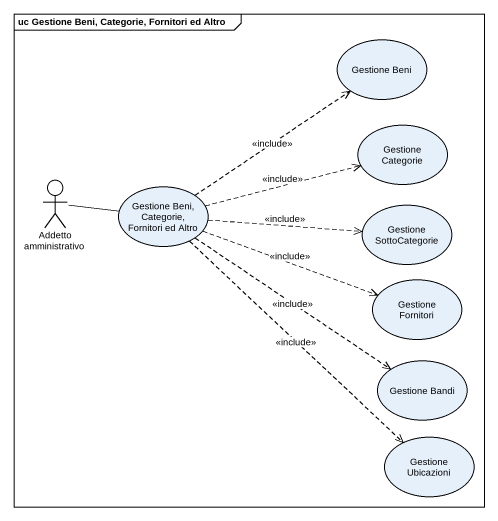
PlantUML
@startuml
mainframe uc Gestione Beni, Categorie, Fornitori ed Altro
usecase "Gestione Beni" as Gestione_Beni
usecase "Gestione Categorie" as Gestione_Categorie
actor "Addetto amministrativo" as Addetto_amministrativo
usecase "Gestione Beni, Categorie, Fornitori ed Altro" as Gestione_Beni_Categorie
usecase "Gestione SottoCategorie" as Gestione_SottoCategorie
usecase "Gestione Fornitori" as Gestione_Fornitori
usecase "Gestione Bandi" as Gestione_Bandi
usecase "Gestione Ubicazioni" as Gestione_Ubicazioni
Addetto_amministrativo -right- Gestione_Beni_Categorie
Gestione_Beni_Categorie .up.> Gestione_Beni : <<include>>
Gestione_Beni_Categorie .right.> Gestione_Categorie : <<include>>
Gestione_Beni_Categorie .right.> Gestione_SottoCategorie : <<include>>
Gestione_Beni_Categorie .right.> Gestione_Fornitori : <<include>>
Gestione_Beni_Categorie ..> Gestione_Bandi : <<include>>
Gestione_Beni_Categorie ..> Gestione_Ubicazioni : <<include>>
@enduml
